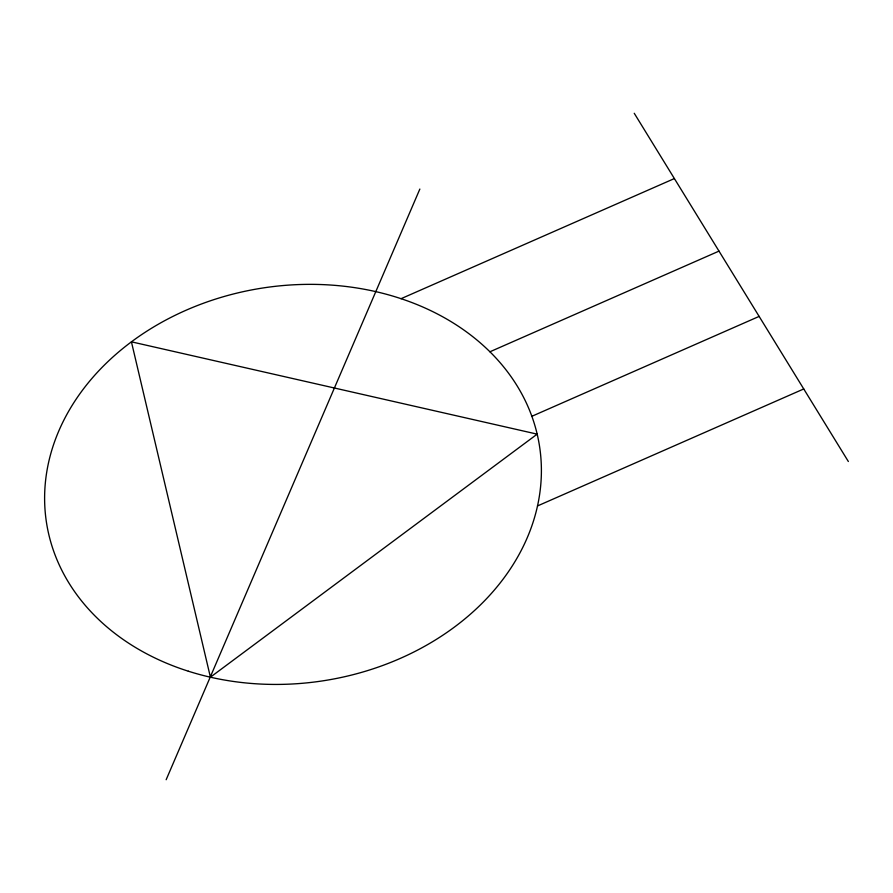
<?xml version="1.0" encoding="UTF-8"?>
<svg xmlns="http://www.w3.org/2000/svg" width="893" height="893" viewBox="0 0 893 893"><rect width="100%" height="100%" fill="white"/><g stroke="black" fill="none" stroke-linecap="round" stroke-linejoin="round"><path stroke-width="1.34" d="M166.154 779.723L419.855 189.059M401.057 298.686L674.382 178.567M489.922 351.786L718.999 251.112M531.848 416.294L759.139 316.401M537.497 505.951L803.745 388.957M634.242 113.277L848.35 461.502M537.173 434.143L210.413 677.195L131.427 341.829L537.173 434.143M188.323 671.201A249.46 198.704 -8.8 0 0 540.421 452.941A249.46 198.704 -8.8 0 0 150.27 329.026A249.46 198.704 -8.8 0 0 188.323 671.201"/></g></svg>
